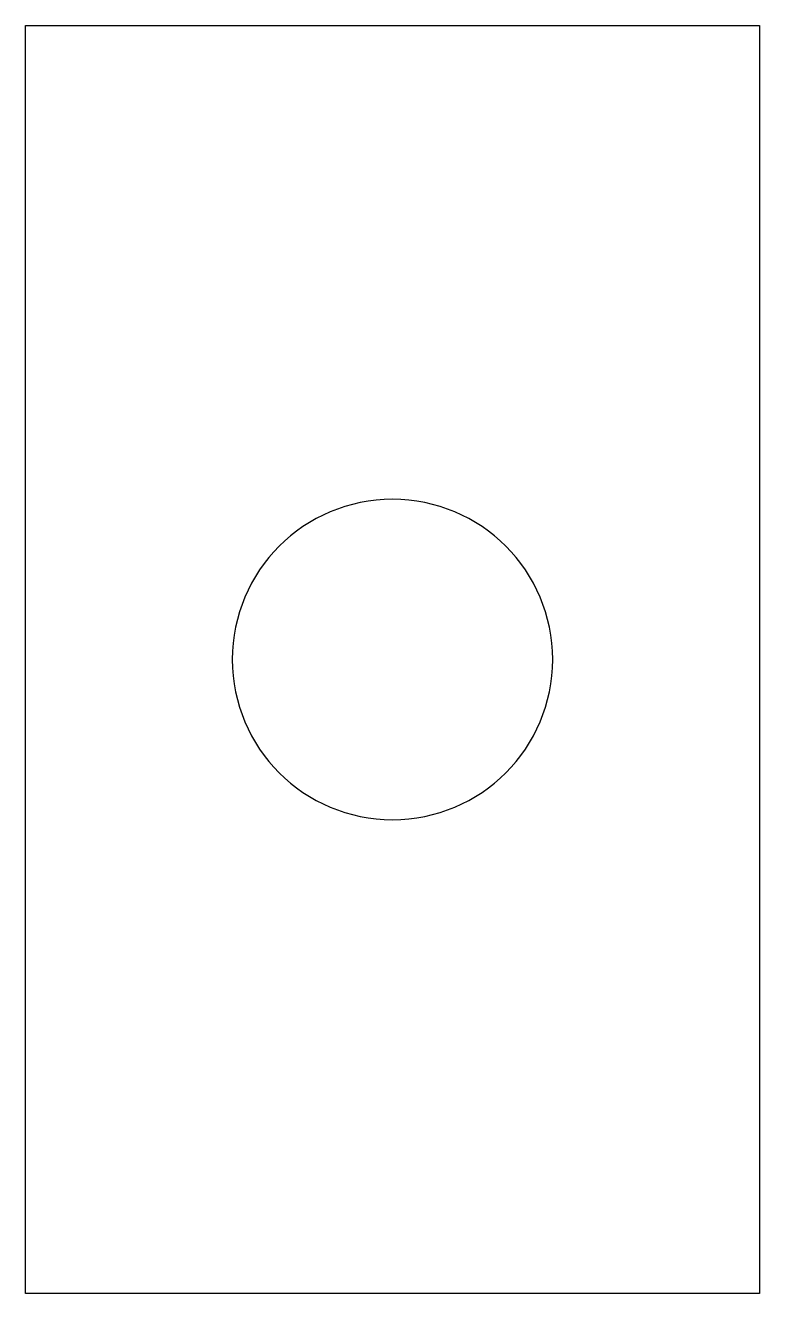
# Model space of a CAD drawing. Header units: millimetres. Extents: x 0 to 55, y 0 to 95.
import ezdxf

# ---------------------------------------------------------------- set-up
doc = ezdxf.new("R2010")
doc.units = ezdxf.units.MM
doc.layers.add('CUT', color=1, linetype='CONTINUOUS')

msp = doc.modelspace()

# ---------------------------------------------------------------- linework, layer by layer
at = {"layer": 'CUT'}
for p, q in [((0, 95), (55, 95)), ((0, 0), (0, 95)), ((55, 95), (55, 0)), ((55, 0), (0, 0))]:
    msp.add_line(p, q, dxfattribs=at)
for start, end in [(90, 180), (0, 90), (180, 270), (270, 0)]:
    msp.add_arc((27.5, 47.5), 12, start, end, dxfattribs=at)

doc.saveas('drawing.dxf')
